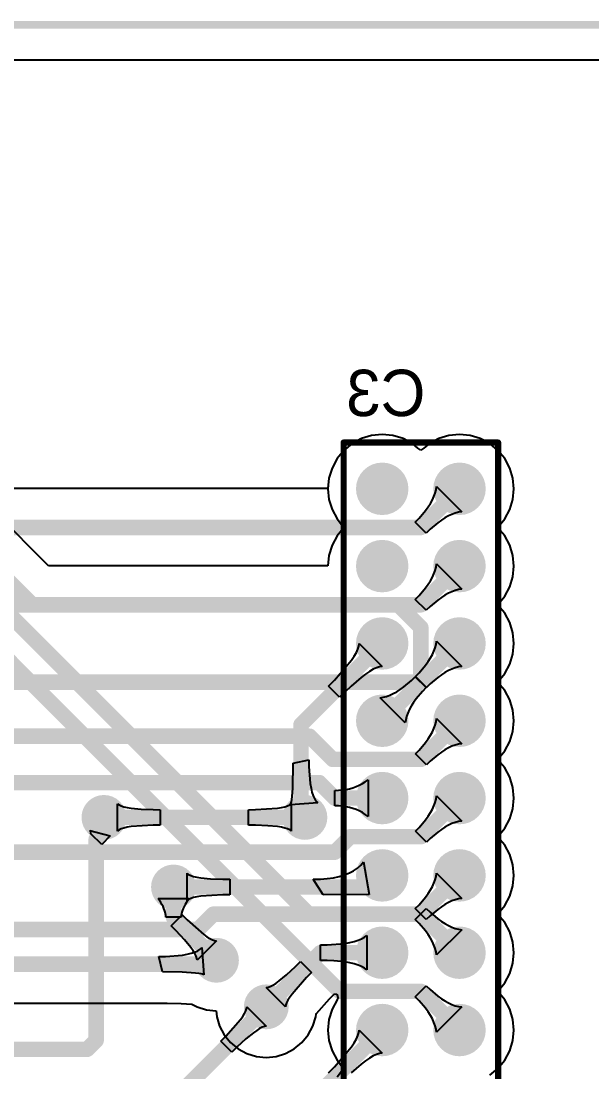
# Model space of a CAD drawing. Header units: millimetres. Extents: x 0 to 190, y 0 to 100.
# Drawn here: x 152.72 to 171.48, y 65.68 to 100.2 of the extents above; entities that cross this region are included whole.
import ezdxf

# ---------------------------------------------------------------- set-up
doc = ezdxf.new("R2010")
doc.units = ezdxf.units.MM
for name, color, linetype in [('BottomLayer', 5, 'Continuous'), ('BottomOverlay', 54, 'Continuous'), ('BottomSolder', 6, 'Continuous'), ('KeepOutLayer', 6, 'Continuous'), ('MultiLayer', 9, 'Continuous'), ('PadHoleLayer', 156, 'Continuous'), ('TopLayer', 1, 'Continuous'), ('TopSolder', 216, 'Continuous'), ('ViaHoleLayer', 16, 'Continuous')]:
    doc.layers.add(name, color=color, linetype=linetype)

msp = doc.modelspace()

# ---------------------------------------------------------------- hatches: boundary and pattern name
at = {"layer": 'BottomLayer'}
h = msp.add_hatch(color=5, dxfattribs=at)
edge = h.paths.add_edge_path()
edge.add_arc((164.592, 84.836), 0.76, 0, 360)
h = msp.add_hatch(color=5, dxfattribs=at)
edge = h.paths.add_edge_path()
edge.add_arc((167.132, 84.836), 0.76, 0, 360)
h = msp.add_hatch(color=5, dxfattribs=at)
edge = h.paths.add_edge_path()
edge.add_arc((164.592, 82.296), 0.76, 0, 360)
h = msp.add_hatch(color=5, dxfattribs=at)
edge = h.paths.add_edge_path()
edge.add_arc((167.132, 82.296), 0.76, 0, 360)
h = msp.add_hatch(color=5, dxfattribs=at)
edge = h.paths.add_edge_path()
edge.add_arc((164.592, 79.756), 0.76, 0, 360)
h = msp.add_hatch(color=5, dxfattribs=at)
edge = h.paths.add_edge_path()
edge.add_arc((167.132, 79.756), 0.76, 0, 360)
h = msp.add_hatch(color=5, dxfattribs=at)
edge = h.paths.add_edge_path()
edge.add_arc((164.592, 77.216), 0.76, 0, 360)
h = msp.add_hatch(color=5, dxfattribs=at)
edge = h.paths.add_edge_path()
edge.add_arc((167.132, 77.216), 0.76, 0, 360)
h = msp.add_hatch(color=5, dxfattribs=at)
edge = h.paths.add_edge_path()
edge.add_arc((164.592, 74.676), 0.76, 0, 360)
h = msp.add_hatch(color=5, dxfattribs=at)
edge = h.paths.add_edge_path()
edge.add_arc((167.132, 74.676), 0.76, 0, 360)
h = msp.add_hatch(color=5, dxfattribs=at)
edge = h.paths.add_edge_path()
edge.add_arc((155.448, 74.041), 0.635, 0, 360)
h = msp.add_hatch(color=5, dxfattribs=at)
edge = h.paths.add_edge_path()
edge.add_arc((162.052, 74.041), 0.635, 0, 360)
h = msp.add_hatch(color=5, dxfattribs=at)
edge = h.paths.add_edge_path()
edge.add_arc((164.592, 72.136), 0.76, 0, 360)
h = msp.add_hatch(color=5, dxfattribs=at)
edge = h.paths.add_edge_path()
edge.add_arc((167.132, 72.136), 0.76, 0, 360)
h = msp.add_hatch(color=5, dxfattribs=at)
edge = h.paths.add_edge_path()
edge.add_arc((157.734, 71.755), 0.635, 0, 360)
h = msp.add_hatch(color=5, dxfattribs=at)
edge = h.paths.add_edge_path()
edge.add_arc((164.592, 69.596), 0.76, 0, 360)
h = msp.add_hatch(color=5, dxfattribs=at)
edge = h.paths.add_edge_path()
edge.add_arc((167.132, 69.596), 0.76, 0, 360)
h = msp.add_hatch(color=5, dxfattribs=at)
edge = h.paths.add_edge_path()
edge.add_arc((159.146, 69.348), 0.635, 0, 360)
h = msp.add_hatch(color=5, dxfattribs=at)
edge = h.paths.add_edge_path()
edge.add_arc((160.782, 67.818), 0.635, 0, 360)
h = msp.add_hatch(color=5, dxfattribs=at)
edge = h.paths.add_edge_path()
edge.add_arc((164.592, 67.056), 0.76, 0, 360)
h = msp.add_hatch(color=5, dxfattribs=at)
edge = h.paths.add_edge_path()
edge.add_arc((167.132, 67.056), 0.76, 0, 360)
at = {"layer": 'BottomSolder'}
h = msp.add_hatch(color=6, dxfattribs=at)
edge = h.paths.add_edge_path()
edge.add_arc((164.592, 84.836), 0.862, 0, 360)
h = msp.add_hatch(color=6, dxfattribs=at)
edge = h.paths.add_edge_path()
edge.add_arc((167.132, 84.836), 0.862, 0, 360)
h = msp.add_hatch(color=6, dxfattribs=at)
edge = h.paths.add_edge_path()
edge.add_arc((164.592, 82.296), 0.862, 0, 360)
h = msp.add_hatch(color=6, dxfattribs=at)
edge = h.paths.add_edge_path()
edge.add_arc((167.132, 82.296), 0.862, 0, 360)
h = msp.add_hatch(color=6, dxfattribs=at)
edge = h.paths.add_edge_path()
edge.add_arc((164.592, 79.756), 0.862, 0, 360)
h = msp.add_hatch(color=6, dxfattribs=at)
edge = h.paths.add_edge_path()
edge.add_arc((167.132, 79.756), 0.862, 0, 360)
h = msp.add_hatch(color=6, dxfattribs=at)
edge = h.paths.add_edge_path()
edge.add_arc((164.592, 77.216), 0.862, 0, 360)
h = msp.add_hatch(color=6, dxfattribs=at)
edge = h.paths.add_edge_path()
edge.add_arc((167.132, 77.216), 0.862, 0, 360)
h = msp.add_hatch(color=6, dxfattribs=at)
edge = h.paths.add_edge_path()
edge.add_arc((164.592, 74.676), 0.862, 0, 360)
h = msp.add_hatch(color=6, dxfattribs=at)
edge = h.paths.add_edge_path()
edge.add_arc((167.132, 74.676), 0.862, 0, 360)
h = msp.add_hatch(color=6, dxfattribs=at)
edge = h.paths.add_edge_path()
edge.add_arc((155.448, 74.041), 0.737, 0, 360)
h = msp.add_hatch(color=6, dxfattribs=at)
edge = h.paths.add_edge_path()
edge.add_arc((162.052, 74.041), 0.737, 0, 360)
h = msp.add_hatch(color=6, dxfattribs=at)
edge = h.paths.add_edge_path()
edge.add_arc((164.592, 72.136), 0.862, 0, 360)
h = msp.add_hatch(color=6, dxfattribs=at)
edge = h.paths.add_edge_path()
edge.add_arc((167.132, 72.136), 0.862, 0, 360)
h = msp.add_hatch(color=6, dxfattribs=at)
edge = h.paths.add_edge_path()
edge.add_arc((157.734, 71.755), 0.737, 0, 360)
h = msp.add_hatch(color=6, dxfattribs=at)
edge = h.paths.add_edge_path()
edge.add_arc((164.592, 69.596), 0.862, 0, 360)
h = msp.add_hatch(color=6, dxfattribs=at)
edge = h.paths.add_edge_path()
edge.add_arc((167.132, 69.596), 0.862, 0, 360)
h = msp.add_hatch(color=6, dxfattribs=at)
edge = h.paths.add_edge_path()
edge.add_arc((159.146, 69.348), 0.737, 0, 360)
h = msp.add_hatch(color=6, dxfattribs=at)
edge = h.paths.add_edge_path()
edge.add_arc((160.782, 67.818), 0.737, 0, 360)
h = msp.add_hatch(color=6, dxfattribs=at)
edge = h.paths.add_edge_path()
edge.add_arc((164.592, 67.056), 0.862, 0, 360)
h = msp.add_hatch(color=6, dxfattribs=at)
edge = h.paths.add_edge_path()
edge.add_arc((167.132, 67.056), 0.862, 0, 360)
at = {"layer": 'MultiLayer'}
h = msp.add_hatch(color=9, dxfattribs=at)
edge = h.paths.add_edge_path()
edge.add_arc((164.592, 84.836), 0.76, 0, 360)
h = msp.add_hatch(color=9, dxfattribs=at)
edge = h.paths.add_edge_path()
edge.add_arc((167.132, 84.836), 0.76, 0, 360)
h = msp.add_hatch(color=9, dxfattribs=at)
edge = h.paths.add_edge_path()
edge.add_arc((164.592, 82.296), 0.76, 0, 360)
h = msp.add_hatch(color=9, dxfattribs=at)
edge = h.paths.add_edge_path()
edge.add_arc((167.132, 82.296), 0.76, 0, 360)
h = msp.add_hatch(color=9, dxfattribs=at)
edge = h.paths.add_edge_path()
edge.add_arc((164.592, 79.756), 0.76, 0, 360)
h = msp.add_hatch(color=9, dxfattribs=at)
edge = h.paths.add_edge_path()
edge.add_arc((167.132, 79.756), 0.76, 0, 360)
h = msp.add_hatch(color=9, dxfattribs=at)
edge = h.paths.add_edge_path()
edge.add_arc((164.592, 77.216), 0.76, 0, 360)
h = msp.add_hatch(color=9, dxfattribs=at)
edge = h.paths.add_edge_path()
edge.add_arc((167.132, 77.216), 0.76, 0, 360)
h = msp.add_hatch(color=9, dxfattribs=at)
edge = h.paths.add_edge_path()
edge.add_arc((164.592, 74.676), 0.76, 0, 360)
h = msp.add_hatch(color=9, dxfattribs=at)
edge = h.paths.add_edge_path()
edge.add_arc((167.132, 74.676), 0.76, 0, 360)
h = msp.add_hatch(color=9, dxfattribs=at)
edge = h.paths.add_edge_path()
edge.add_arc((164.592, 72.136), 0.76, 0, 360)
h = msp.add_hatch(color=9, dxfattribs=at)
edge = h.paths.add_edge_path()
edge.add_arc((167.132, 72.136), 0.76, 0, 360)
h = msp.add_hatch(color=9, dxfattribs=at)
edge = h.paths.add_edge_path()
edge.add_arc((164.592, 69.596), 0.76, 0, 360)
h = msp.add_hatch(color=9, dxfattribs=at)
edge = h.paths.add_edge_path()
edge.add_arc((167.132, 69.596), 0.76, 0, 360)
h = msp.add_hatch(color=9, dxfattribs=at)
edge = h.paths.add_edge_path()
edge.add_arc((164.592, 67.056), 0.76, 0, 360)
h = msp.add_hatch(color=9, dxfattribs=at)
edge = h.paths.add_edge_path()
edge.add_arc((167.132, 67.056), 0.76, 0, 360)
at = {"layer": 'PadHoleLayer'}
h = msp.add_hatch(color=156, dxfattribs=at)
edge = h.paths.add_edge_path()
edge.add_arc((164.592, 84.836), 0.51, 0, 360)
h = msp.add_hatch(color=156, dxfattribs=at)
edge = h.paths.add_edge_path()
edge.add_arc((167.132, 84.836), 0.51, 0, 360)
h = msp.add_hatch(color=156, dxfattribs=at)
edge = h.paths.add_edge_path()
edge.add_arc((164.592, 82.296), 0.51, 0, 360)
h = msp.add_hatch(color=156, dxfattribs=at)
edge = h.paths.add_edge_path()
edge.add_arc((167.132, 82.296), 0.51, 0, 360)
h = msp.add_hatch(color=156, dxfattribs=at)
edge = h.paths.add_edge_path()
edge.add_arc((164.592, 79.756), 0.51, 0, 360)
h = msp.add_hatch(color=156, dxfattribs=at)
edge = h.paths.add_edge_path()
edge.add_arc((167.132, 79.756), 0.51, 0, 360)
h = msp.add_hatch(color=156, dxfattribs=at)
edge = h.paths.add_edge_path()
edge.add_arc((164.592, 77.216), 0.51, 0, 360)
h = msp.add_hatch(color=156, dxfattribs=at)
edge = h.paths.add_edge_path()
edge.add_arc((167.132, 77.216), 0.51, 0, 360)
h = msp.add_hatch(color=156, dxfattribs=at)
edge = h.paths.add_edge_path()
edge.add_arc((164.592, 74.676), 0.51, 0, 360)
h = msp.add_hatch(color=156, dxfattribs=at)
edge = h.paths.add_edge_path()
edge.add_arc((167.132, 74.676), 0.51, 0, 360)
h = msp.add_hatch(color=156, dxfattribs=at)
edge = h.paths.add_edge_path()
edge.add_arc((164.592, 72.136), 0.51, 0, 360)
h = msp.add_hatch(color=156, dxfattribs=at)
edge = h.paths.add_edge_path()
edge.add_arc((167.132, 72.136), 0.51, 0, 360)
h = msp.add_hatch(color=156, dxfattribs=at)
edge = h.paths.add_edge_path()
edge.add_arc((164.592, 69.596), 0.51, 0, 360)
h = msp.add_hatch(color=156, dxfattribs=at)
edge = h.paths.add_edge_path()
edge.add_arc((167.132, 69.596), 0.51, 0, 360)
h = msp.add_hatch(color=156, dxfattribs=at)
edge = h.paths.add_edge_path()
edge.add_arc((164.592, 67.056), 0.51, 0, 360)
h = msp.add_hatch(color=156, dxfattribs=at)
edge = h.paths.add_edge_path()
edge.add_arc((167.132, 67.056), 0.51, 0, 360)
at = {"layer": 'TopLayer'}
h = msp.add_hatch(color=1, dxfattribs=at)
edge = h.paths.add_edge_path()
edge.add_arc((164.592, 84.836), 0.76, 0, 360)
h = msp.add_hatch(color=1, dxfattribs=at)
edge = h.paths.add_edge_path()
edge.add_arc((167.132, 84.836), 0.76, 0, 360)
h = msp.add_hatch(color=1, dxfattribs=at)
edge = h.paths.add_edge_path()
edge.add_arc((164.592, 82.296), 0.76, 0, 360)
h = msp.add_hatch(color=1, dxfattribs=at)
edge = h.paths.add_edge_path()
edge.add_arc((167.132, 82.296), 0.76, 0, 360)
h = msp.add_hatch(color=1, dxfattribs=at)
edge = h.paths.add_edge_path()
edge.add_arc((164.592, 79.756), 0.76, 0, 360)
h = msp.add_hatch(color=1, dxfattribs=at)
edge = h.paths.add_edge_path()
edge.add_arc((167.132, 79.756), 0.76, 0, 360)
h = msp.add_hatch(color=1, dxfattribs=at)
edge = h.paths.add_edge_path()
edge.add_arc((164.592, 77.216), 0.76, 0, 360)
h = msp.add_hatch(color=1, dxfattribs=at)
edge = h.paths.add_edge_path()
edge.add_arc((167.132, 77.216), 0.76, 0, 360)
h = msp.add_hatch(color=1, dxfattribs=at)
edge = h.paths.add_edge_path()
edge.add_arc((164.592, 74.676), 0.76, 0, 360)
h = msp.add_hatch(color=1, dxfattribs=at)
edge = h.paths.add_edge_path()
edge.add_arc((167.132, 74.676), 0.76, 0, 360)
h = msp.add_hatch(color=1, dxfattribs=at)
edge = h.paths.add_edge_path()
edge.add_arc((155.448, 74.041), 0.635, 0, 360)
h = msp.add_hatch(color=1, dxfattribs=at)
edge = h.paths.add_edge_path()
edge.add_arc((162.052, 74.041), 0.635, 0, 360)
h = msp.add_hatch(color=1, dxfattribs=at)
edge = h.paths.add_edge_path()
edge.add_arc((164.592, 72.136), 0.76, 0, 360)
h = msp.add_hatch(color=1, dxfattribs=at)
edge = h.paths.add_edge_path()
edge.add_arc((167.132, 72.136), 0.76, 0, 360)
h = msp.add_hatch(color=1, dxfattribs=at)
edge = h.paths.add_edge_path()
edge.add_arc((157.734, 71.755), 0.635, 0, 360)
h = msp.add_hatch(color=1, dxfattribs=at)
edge = h.paths.add_edge_path()
edge.add_arc((164.592, 69.596), 0.76, 0, 360)
h = msp.add_hatch(color=1, dxfattribs=at)
edge = h.paths.add_edge_path()
edge.add_arc((167.132, 69.596), 0.76, 0, 360)
h = msp.add_hatch(color=1, dxfattribs=at)
edge = h.paths.add_edge_path()
edge.add_arc((159.146, 69.348), 0.635, 0, 360)
h = msp.add_hatch(color=1, dxfattribs=at)
edge = h.paths.add_edge_path()
edge.add_arc((160.782, 67.818), 0.635, 0, 360)
h = msp.add_hatch(color=1, dxfattribs=at)
edge = h.paths.add_edge_path()
edge.add_arc((164.592, 67.056), 0.76, 0, 360)
h = msp.add_hatch(color=1, dxfattribs=at)
edge = h.paths.add_edge_path()
edge.add_arc((167.132, 67.056), 0.76, 0, 360)
at = {"layer": 'TopSolder'}
h = msp.add_hatch(color=216, dxfattribs=at)
edge = h.paths.add_edge_path()
edge.add_arc((164.592, 84.836), 0.862, 0, 360)
h = msp.add_hatch(color=216, dxfattribs=at)
edge = h.paths.add_edge_path()
edge.add_arc((167.132, 84.836), 0.862, 0, 360)
h = msp.add_hatch(color=216, dxfattribs=at)
edge = h.paths.add_edge_path()
edge.add_arc((164.592, 82.296), 0.862, 0, 360)
h = msp.add_hatch(color=216, dxfattribs=at)
edge = h.paths.add_edge_path()
edge.add_arc((167.132, 82.296), 0.862, 0, 360)
h = msp.add_hatch(color=216, dxfattribs=at)
edge = h.paths.add_edge_path()
edge.add_arc((164.592, 79.756), 0.862, 0, 360)
h = msp.add_hatch(color=216, dxfattribs=at)
edge = h.paths.add_edge_path()
edge.add_arc((167.132, 79.756), 0.862, 0, 360)
h = msp.add_hatch(color=216, dxfattribs=at)
edge = h.paths.add_edge_path()
edge.add_arc((164.592, 77.216), 0.862, 0, 360)
h = msp.add_hatch(color=216, dxfattribs=at)
edge = h.paths.add_edge_path()
edge.add_arc((167.132, 77.216), 0.862, 0, 360)
h = msp.add_hatch(color=216, dxfattribs=at)
edge = h.paths.add_edge_path()
edge.add_arc((164.592, 74.676), 0.862, 0, 360)
h = msp.add_hatch(color=216, dxfattribs=at)
edge = h.paths.add_edge_path()
edge.add_arc((167.132, 74.676), 0.862, 0, 360)
h = msp.add_hatch(color=216, dxfattribs=at)
edge = h.paths.add_edge_path()
edge.add_arc((155.448, 74.041), 0.737, 0, 360)
h = msp.add_hatch(color=216, dxfattribs=at)
edge = h.paths.add_edge_path()
edge.add_arc((162.052, 74.041), 0.737, 0, 360)
h = msp.add_hatch(color=216, dxfattribs=at)
edge = h.paths.add_edge_path()
edge.add_arc((164.592, 72.136), 0.862, 0, 360)
h = msp.add_hatch(color=216, dxfattribs=at)
edge = h.paths.add_edge_path()
edge.add_arc((167.132, 72.136), 0.862, 0, 360)
h = msp.add_hatch(color=216, dxfattribs=at)
edge = h.paths.add_edge_path()
edge.add_arc((157.734, 71.755), 0.737, 0, 360)
h = msp.add_hatch(color=216, dxfattribs=at)
edge = h.paths.add_edge_path()
edge.add_arc((164.592, 69.596), 0.862, 0, 360)
h = msp.add_hatch(color=216, dxfattribs=at)
edge = h.paths.add_edge_path()
edge.add_arc((167.132, 69.596), 0.862, 0, 360)
h = msp.add_hatch(color=216, dxfattribs=at)
edge = h.paths.add_edge_path()
edge.add_arc((159.146, 69.348), 0.737, 0, 360)
h = msp.add_hatch(color=216, dxfattribs=at)
edge = h.paths.add_edge_path()
edge.add_arc((160.782, 67.818), 0.737, 0, 360)
h = msp.add_hatch(color=216, dxfattribs=at)
edge = h.paths.add_edge_path()
edge.add_arc((164.592, 67.056), 0.862, 0, 360)
h = msp.add_hatch(color=216, dxfattribs=at)
edge = h.paths.add_edge_path()
edge.add_arc((167.132, 67.056), 0.862, 0, 360)
at = {"layer": 'ViaHoleLayer'}
h = msp.add_hatch(color=16, dxfattribs=at)
edge = h.paths.add_edge_path()
edge.add_arc((155.448, 74.041), 0.356, 0, 360)
h = msp.add_hatch(color=16, dxfattribs=at)
edge = h.paths.add_edge_path()
edge.add_arc((162.052, 74.041), 0.356, 0, 360)
h = msp.add_hatch(color=16, dxfattribs=at)
edge = h.paths.add_edge_path()
edge.add_arc((157.734, 71.755), 0.356, 0, 360)
h = msp.add_hatch(color=16, dxfattribs=at)
edge = h.paths.add_edge_path()
edge.add_arc((159.146, 69.348), 0.356, 0, 360)
h = msp.add_hatch(color=16, dxfattribs=at)
edge = h.paths.add_edge_path()
edge.add_arc((160.782, 67.818), 0.356, 0, 360)

# ---------------------------------------------------------------- linework, layer by layer
at = {"layer": 'BottomLayer'}
for p, q in [((1.153, 98.923), (188.966, 98.923)), ((153.625, 82.309), (146.128, 89.806)), ((163.601, 86.32), (163.33, 86.098)), ((163.909, 86.485), (163.601, 86.32)), ((164.244, 86.586), (163.909, 86.485)), ((164.592, 86.621), (164.244, 86.586)), ((164.94, 86.586), (164.592, 86.621)), ((165.275, 86.485), (164.94, 86.586)), ((165.583, 86.32), (165.275, 86.485)), ((165.765, 86.171), (165.583, 86.32)), ((166.141, 86.32), (165.959, 86.171)), ((166.449, 86.485), (166.141, 86.32)), ((166.784, 86.586), (166.449, 86.485)), ((167.132, 86.621), (166.784, 86.586)), ((167.48, 86.586), (167.132, 86.621)), ((167.815, 86.485), (167.48, 86.586)), ((168.123, 86.32), (167.815, 86.485)), ((168.394, 86.098), (168.123, 86.32)), ((163.33, 86.098), (163.108, 85.827)), ((165.862, 86.104), (165.765, 86.171)), ((165.959, 86.171), (165.862, 86.104)), ((168.616, 85.827), (168.394, 86.098)), ((163.108, 85.827), (162.943, 85.519)), ((168.781, 85.519), (168.616, 85.827)), ((162.943, 85.519), (162.842, 85.184)), ((168.882, 85.184), (168.781, 85.519)), ((162.842, 85.184), (162.807, 84.836)), ((168.917, 84.836), (168.882, 85.184)), ((162.807, 84.836), (162.842, 84.488)), ((168.882, 84.488), (168.917, 84.836)), ((162.842, 84.488), (162.943, 84.153)), ((168.781, 84.153), (168.882, 84.488)), ((162.943, 84.153), (163.108, 83.845)), ((168.616, 83.845), (168.781, 84.153)), ((163.108, 83.845), (163.257, 83.663)), ((163.257, 83.663), (163.324, 83.566)), ((163.324, 83.566), (163.257, 83.469)), ((168.4, 83.566), (168.467, 83.663)), ((168.467, 83.469), (168.4, 83.566)), ((168.467, 83.663), (168.616, 83.845)), ((163.108, 83.287), (162.943, 82.979)), ((163.257, 83.469), (163.108, 83.287)), ((168.616, 83.287), (168.467, 83.469)), ((168.781, 82.979), (168.616, 83.287)), ((162.943, 82.979), (162.842, 82.644)), ((168.882, 82.644), (168.781, 82.979)), ((162.842, 82.644), (162.809, 82.309)), ((168.917, 82.296), (168.882, 82.644)), ((162.809, 82.309), (153.625, 82.309)), ((168.882, 81.948), (168.917, 82.296)), ((168.781, 81.613), (168.882, 81.948)), ((168.616, 81.305), (168.781, 81.613)), ((168.467, 81.123), (168.616, 81.305)), ((168.4, 81.026), (168.467, 81.123)), ((168.467, 80.929), (168.4, 81.026)), ((168.616, 80.747), (168.467, 80.929)), ((168.781, 80.439), (168.616, 80.747)), ((168.882, 80.104), (168.781, 80.439)), ((168.917, 79.756), (168.882, 80.104)), ((163.822, 79.67), (163.832, 79.756)), ((163.832, 79.756), (164.592, 78.996)), ((168.882, 79.408), (168.917, 79.756)), ((163.672, 79.339), (163.742, 79.462)), ((163.742, 79.462), (163.792, 79.572)), ((163.792, 79.572), (163.822, 79.67)), ((168.781, 79.073), (168.882, 79.408)), ((163.021, 78.548), (163.582, 79.205)), ((163.582, 79.205), (163.672, 79.339)), ((168.616, 78.765), (168.781, 79.073)), ((164.041, 78.746), (163.895, 78.636)), ((164.175, 78.836), (164.041, 78.746)), ((164.298, 78.906), (164.175, 78.836)), ((164.408, 78.956), (164.298, 78.906)), ((164.506, 78.986), (164.408, 78.956)), ((164.592, 78.996), (164.506, 78.986)), ((168.467, 78.583), (168.616, 78.765)), ((162.831, 78.354), (163.021, 78.548)), ((163.895, 78.636), (163.567, 78.355)), ((165.307, 78.332), (165.553, 78.541)), ((165.553, 78.541), (165.68, 78.664)), ((165.68, 78.664), (166.04, 78.304)), ((168.4, 78.486), (168.467, 78.583)), ((168.467, 78.389), (168.4, 78.486)), ((168.616, 78.207), (168.467, 78.389)), ((163.19, 77.995), (162.831, 78.354)), ((163.567, 78.355), (163.19, 77.995)), ((164.732, 78.016), (164.842, 78.056)), ((164.842, 78.056), (164.955, 78.107)), ((164.955, 78.107), (165.07, 78.17)), ((165.07, 78.17), (165.187, 78.245)), ((165.187, 78.245), (165.307, 78.332)), ((165.917, 78.177), (165.708, 77.931)), ((166.04, 78.304), (165.917, 78.177)), ((168.781, 77.899), (168.616, 78.207)), ((164.52, 77.973), (164.625, 77.988)), ((165.349, 77.144), (164.52, 77.973)), ((164.625, 77.988), (164.732, 78.016)), ((165.546, 77.694), (165.483, 77.579)), ((165.621, 77.811), (165.546, 77.694)), ((165.708, 77.931), (165.621, 77.811)), ((168.882, 77.564), (168.781, 77.899)), ((165.392, 77.356), (165.364, 77.249)), ((165.432, 77.466), (165.392, 77.356)), ((165.483, 77.579), (165.432, 77.466)), ((168.917, 77.216), (168.882, 77.564)), ((165.364, 77.249), (165.349, 77.144)), ((168.882, 76.868), (168.917, 77.216)), ((168.781, 76.533), (168.882, 76.868)), ((168.616, 76.225), (168.781, 76.533)), ((168.4, 75.946), (168.467, 76.043)), ((168.467, 76.043), (168.616, 76.225)), ((161.655, 75.002), (161.671, 75.819)), ((161.671, 75.819), (162.179, 75.933)), ((162.179, 75.933), (162.182, 75.711)), ((162.182, 75.711), (162.226, 75.151)), ((168.467, 75.849), (168.4, 75.946)), ((168.616, 75.667), (168.467, 75.849)), ((168.781, 75.359), (168.616, 75.667)), ((168.882, 75.024), (168.781, 75.359)), ((161.636, 74.73), (161.655, 75.002)), ((162.226, 75.151), (162.252, 75)), ((162.252, 75), (162.284, 74.868)), ((168.917, 74.676), (168.882, 75.024)), ((161.608, 74.548), (161.623, 74.628)), ((161.623, 74.628), (161.636, 74.73)), ((162.284, 74.868), (162.322, 74.753)), ((162.322, 74.753), (162.366, 74.657)), ((162.366, 74.657), (162.416, 74.578)), ((162.416, 74.578), (162.471, 74.518)), ((168.882, 74.328), (168.917, 74.676)), ((162.471, 74.518), (161.573, 74.458)), ((161.573, 74.458), (161.591, 74.491)), ((161.591, 74.491), (161.608, 74.548)), ((168.781, 73.993), (168.882, 74.328)), ((168.616, 73.685), (168.781, 73.993)), ((154.993, 73.597), (154.98, 73.612)), ((154.98, 73.612), (155.656, 73.441)), ((155.003, 73.584), (154.993, 73.597)), ((155.011, 73.572), (155.003, 73.584)), ((155.018, 73.56), (155.011, 73.572)), ((155.022, 73.549), (155.018, 73.56)), ((155.025, 73.539), (155.022, 73.549)), ((155.025, 73.53), (155.025, 73.539)), ((168.467, 73.503), (168.616, 73.685)), ((155.014, 73.506), (155.02, 73.513)), ((155.374, 73.147), (155.014, 73.506)), ((155.02, 73.513), (155.023, 73.521)), ((155.023, 73.521), (155.025, 73.53)), ((155.656, 73.441), (155.374, 73.147)), ((168.4, 73.406), (168.467, 73.503)), ((168.467, 73.309), (168.4, 73.406)), ((168.616, 73.127), (168.467, 73.309)), ((168.781, 72.819), (168.616, 73.127)), ((168.882, 72.484), (168.781, 72.819)), ((168.917, 72.136), (168.882, 72.484)), ((168.882, 71.788), (168.917, 72.136)), ((168.781, 71.453), (168.882, 71.788)), ((157.318, 71.241), (157.227, 71.373)), ((157.227, 71.373), (158.241, 71.373)), ((157.356, 71.177), (157.318, 71.241)), ((157.389, 71.113), (157.356, 71.177)), ((158.112, 71.177), (158.079, 71.113)), ((158.193, 71.306), (158.112, 71.177)), ((158.241, 71.373), (158.193, 71.306)), ((168.467, 70.963), (168.616, 71.145)), ((168.616, 71.145), (168.781, 71.453)), ((157.417, 71.052), (157.389, 71.113)), ((157.439, 70.991), (157.417, 71.052)), ((157.457, 70.931), (157.439, 70.991)), ((157.47, 70.873), (157.457, 70.931)), ((157.477, 70.816), (157.47, 70.873)), ((157.48, 70.76), (157.477, 70.816)), ((157.657, 70.478), (158.016, 70.837)), ((157.991, 70.816), (157.988, 70.76)), ((157.998, 70.873), (157.991, 70.816)), ((158.011, 70.931), (157.998, 70.873)), ((158.029, 70.991), (158.011, 70.931)), ((158.016, 70.837), (158.181, 70.675)), ((158.051, 71.052), (158.029, 70.991)), ((158.079, 71.113), (158.051, 71.052)), ((165.68, 70.688), (166.04, 71.048)), ((166.04, 71.048), (166.168, 70.924)), ((166.168, 70.924), (166.416, 70.714)), ((168.4, 70.866), (168.467, 70.963)), ((168.467, 70.769), (168.4, 70.866)), ((157.988, 70.76), (157.48, 70.76)), ((157.819, 70.313), (157.657, 70.478)), ((158.181, 70.675), (158.726, 70.197)), ((165.804, 70.56), (165.68, 70.688)), ((166.014, 70.312), (165.804, 70.56)), ((166.416, 70.714), (166.536, 70.626)), ((166.536, 70.626), (166.654, 70.551)), ((166.654, 70.551), (166.769, 70.487)), ((166.769, 70.487), (166.881, 70.436)), ((166.881, 70.436), (166.991, 70.396)), ((168.616, 70.587), (168.467, 70.769)), ((168.781, 70.279), (168.616, 70.587)), ((158.093, 70.018), (157.819, 70.313)), ((158.726, 70.197), (158.833, 70.12)), ((158.833, 70.12), (158.929, 70.06)), ((166.102, 70.192), (166.014, 70.312)), ((166.177, 70.074), (166.102, 70.192)), ((167.204, 70.353), (166.375, 69.524)), ((166.991, 70.396), (167.099, 70.368)), ((167.099, 70.368), (167.204, 70.353)), ((168.882, 69.944), (168.781, 70.279)), ((158.298, 69.768), (158.093, 70.018)), ((158.375, 69.661), (158.298, 69.768)), ((159.147, 69.983), (158.511, 69.348)), ((158.929, 70.06), (159.013, 70.017)), ((159.013, 70.017), (159.086, 69.992)), ((159.086, 69.992), (159.147, 69.983)), ((166.241, 69.959), (166.177, 70.074)), ((166.292, 69.847), (166.241, 69.959)), ((166.332, 69.737), (166.292, 69.847)), ((168.917, 69.596), (168.882, 69.944)), ((158.434, 69.565), (158.375, 69.661)), ((158.477, 69.481), (158.434, 69.565)), ((158.503, 69.409), (158.477, 69.481)), ((158.511, 69.348), (158.503, 69.409)), ((166.36, 69.629), (166.332, 69.737)), ((166.375, 69.524), (166.36, 69.629)), ((168.882, 69.248), (168.917, 69.596)), ((168.781, 68.913), (168.882, 69.248)), ((168.616, 68.605), (168.781, 68.913)), ((165.68, 68.148), (166.04, 68.508)), ((166.04, 68.508), (166.168, 68.384)), ((166.168, 68.384), (166.416, 68.174)), ((168.4, 68.326), (168.467, 68.423)), ((168.467, 68.423), (168.616, 68.605)), ((165.804, 68.02), (165.68, 68.148)), ((166.014, 67.772), (165.804, 68.02)), ((166.416, 68.174), (166.536, 68.086)), ((166.536, 68.086), (166.654, 68.011)), ((168.467, 68.229), (168.4, 68.326)), ((168.616, 68.047), (168.467, 68.229)), ((168.781, 67.739), (168.616, 68.047)), ((160.07, 67.601), (160.113, 67.685)), ((160.113, 67.685), (160.138, 67.757)), ((160.138, 67.757), (160.147, 67.818)), ((160.147, 67.818), (160.782, 67.183)), ((166.102, 67.652), (166.014, 67.772)), ((167.204, 67.813), (166.375, 66.984)), ((166.654, 68.011), (166.769, 67.947)), ((166.769, 67.947), (166.881, 67.896)), ((166.881, 67.896), (166.991, 67.856)), ((166.991, 67.856), (167.099, 67.828)), ((167.099, 67.828), (167.204, 67.813)), ((168.882, 67.404), (168.781, 67.739)), ((159.455, 66.853), (159.933, 67.398)), ((159.933, 67.398), (160.01, 67.505)), ((160.01, 67.505), (160.07, 67.601)), ((166.177, 67.534), (166.102, 67.652)), ((166.241, 67.419), (166.177, 67.534)), ((166.292, 67.307), (166.241, 67.419)), ((168.917, 67.056), (168.882, 67.404)), ((160.469, 67.046), (160.362, 66.969)), ((160.565, 67.106), (160.469, 67.046)), ((160.649, 67.149), (160.565, 67.106)), ((160.721, 67.174), (160.649, 67.149)), ((160.782, 67.183), (160.721, 67.174)), ((163.822, 66.97), (163.832, 67.056)), ((163.832, 67.056), (164.592, 66.296)), ((166.332, 67.197), (166.292, 67.307)), ((166.36, 67.089), (166.332, 67.197)), ((166.375, 66.984), (166.36, 67.089)), ((168.882, 66.708), (168.917, 67.056)), ((159.293, 66.688), (159.455, 66.853)), ((159.652, 66.329), (159.293, 66.688)), ((160.112, 66.764), (159.817, 66.491)), ((160.362, 66.969), (160.112, 66.764)), ((163.582, 66.505), (163.672, 66.639)), ((163.672, 66.639), (163.742, 66.762)), ((163.742, 66.762), (163.792, 66.872)), ((163.792, 66.872), (163.822, 66.97)), ((168.781, 66.373), (168.882, 66.708)), ((159.817, 66.491), (159.652, 66.329)), ((163.021, 65.848), (163.582, 66.505)), ((164.592, 66.296), (164.506, 66.286)), ((168.616, 66.065), (168.781, 66.373)), ((164.041, 66.046), (163.895, 65.936)), ((164.175, 66.136), (164.041, 66.046)), ((164.298, 66.206), (164.175, 66.136)), ((164.408, 66.256), (164.298, 66.206)), ((164.506, 66.286), (164.408, 66.256)), ((168.394, 65.794), (168.616, 66.065)), ((162.831, 65.654), (163.021, 65.848)), ((163.895, 65.936), (163.567, 65.655)), ((168.123, 65.572), (168.394, 65.794))]:
    msp.add_line(p, q, dxfattribs=at)
at = {"layer": 'BottomLayer', "const_width": 0.508}
for points in [[(145.223, 88.9), (153.095, 81.028)], [(148.971, 84.074), (162.177, 70.868)], [(148.729, 82.792), (163.193, 68.328)], [(153.095, 81.028), (165.113, 81.028)], [(165.113, 81.028), (165.86, 80.281)], [(165.86, 78.484), (165.86, 80.281)], [(161.925, 77.089), (164.592, 79.756)], [(164.592, 77.216), (165.86, 78.484)], [(161.925, 74.168), (161.925, 77.089)], [(155.448, 73.581), (155.448, 74.041)], [(161.925, 74.168), (162.052, 74.041)], [(155.194, 73.327), (155.448, 73.581)], [(155.194, 66.719), (155.194, 73.327)], [(157.734, 70.76), (157.734, 71.755)], [(162.177, 70.868), (165.86, 70.868)], [(165.86, 70.868), (167.132, 69.596)], [(157.734, 70.76), (159.146, 69.348)], [(163.193, 68.328), (165.86, 68.328)], [(165.86, 68.328), (167.132, 67.056)], [(158.115, 65.151), (160.782, 67.818)], [(161.29, 63.754), (164.592, 67.056)], [(127.681, 66.421), (154.896, 66.421)], [(154.896, 66.421), (155.194, 66.719)]]:
    msp.add_lwpolyline(points, dxfattribs=at)
at = {"layer": 'BottomLayer', "const_width": 0.254}
for points in [[(152.968, 81.028, 1), (153.222, 81.028, 1)], [(152.968, 81.028, 1), (153.222, 81.028, 1)], [(164.986, 81.028, 1), (165.24, 81.028, 1)], [(164.986, 81.028, 1), (165.24, 81.028, 1)], [(165.733, 80.281, 1), (165.987, 80.281, 1)], [(165.733, 80.281, 1), (165.987, 80.281, 1)], [(164.465, 79.756, 1), (164.719, 79.756, 1)], [(165.733, 78.484, 1), (165.987, 78.484, 1)], [(165.733, 78.484, 1), (165.987, 78.484, 1)], [(161.798, 77.089, 1), (162.052, 77.089, 1)], [(161.798, 77.089, 1), (162.052, 77.089, 1)], [(164.465, 77.216, 1), (164.719, 77.216, 1)], [(155.321, 74.041, 1), (155.575, 74.041, 1)], [(161.798, 74.168, 1), (162.052, 74.168, 1)], [(161.798, 74.168, 1), (162.052, 74.168, 1)], [(161.925, 74.041, 1), (162.179, 74.041, 1)], [(155.067, 73.327, 1), (155.321, 73.327, 1)], [(155.067, 73.327, 1), (155.321, 73.327, 1)], [(155.321, 73.581, 1), (155.575, 73.581, 1)], [(155.321, 73.581, 1), (155.575, 73.581, 1)], [(157.607, 71.755, 1), (157.861, 71.755, 1)], [(162.05, 70.868, 1), (162.304, 70.868, 1)], [(162.05, 70.868, 1), (162.304, 70.868, 1)], [(165.733, 70.868, 1), (165.987, 70.868, 1)], [(165.733, 70.868, 1), (165.987, 70.868, 1)], [(157.607, 70.76, 1), (157.861, 70.76, 1)], [(157.607, 70.76, 1), (157.861, 70.76, 1)], [(167.005, 69.596, 1), (167.259, 69.596, 1)], [(159.019, 69.348, 1), (159.273, 69.348, 1)], [(163.066, 68.328, 1), (163.32, 68.328, 1)], [(163.066, 68.328, 1), (163.32, 68.328, 1)], [(165.733, 68.328, 1), (165.987, 68.328, 1)], [(165.733, 68.328, 1), (165.987, 68.328, 1)], [(160.655, 67.818, 1), (160.909, 67.818, 1)], [(164.465, 67.056, 1), (164.719, 67.056, 1)], [(167.005, 67.056, 1), (167.259, 67.056, 1)], [(154.769, 66.421, 1), (155.023, 66.421, 1)], [(154.769, 66.421, 1), (155.023, 66.421, 1)], [(155.067, 66.719, 1), (155.321, 66.719, 1)], [(155.067, 66.719, 1), (155.321, 66.719, 1)]]:
    msp.add_lwpolyline(points, format="xyb", close=True, dxfattribs=at)
at = {"layer": 'BottomOverlay', "const_width": 0.2}
for points in [[(163.322, 60.456), (163.322, 86.356)], [(163.322, 86.356), (168.402, 86.356)], [(168.402, 60.456), (168.402, 86.356)]]:
    msp.add_lwpolyline(points, dxfattribs=at)
at = {"layer": 'BottomOverlay', "const_width": 0.1}
for points in [[(163.272, 86.356, 1), (163.372, 86.356, 1)], [(163.272, 86.356, 1), (163.372, 86.356, 1)], [(168.352, 86.356, 1), (168.452, 86.356, 1)], [(168.352, 86.356, 1), (168.452, 86.356, 1)]]:
    msp.add_lwpolyline(points, format="xyb", close=True, dxfattribs=at)
at = {"layer": 'KeepOutLayer', "const_width": 0.254}
msp.add_lwpolyline([(0, 100.076), (190.119, 100.076)], dxfattribs=at)
at = {"layer": 'TopLayer'}
for p, q in [((1.153, 98.923), (188.966, 98.923)), ((163.601, 86.32), (163.33, 86.098)), ((163.909, 86.485), (163.601, 86.32)), ((164.244, 86.586), (163.909, 86.485)), ((164.592, 86.621), (164.244, 86.586)), ((164.94, 86.586), (164.592, 86.621)), ((165.275, 86.485), (164.94, 86.586)), ((165.583, 86.32), (165.275, 86.485)), ((165.765, 86.171), (165.583, 86.32)), ((166.141, 86.32), (165.959, 86.171)), ((166.449, 86.485), (166.141, 86.32)), ((166.784, 86.586), (166.449, 86.485)), ((167.132, 86.621), (166.784, 86.586)), ((167.48, 86.586), (167.132, 86.621)), ((167.815, 86.485), (167.48, 86.586)), ((168.123, 86.32), (167.815, 86.485)), ((168.394, 86.098), (168.123, 86.32)), ((163.33, 86.098), (163.108, 85.827)), ((165.862, 86.104), (165.765, 86.171)), ((165.959, 86.171), (165.862, 86.104)), ((168.616, 85.827), (168.394, 86.098)), ((163.108, 85.827), (162.943, 85.519)), ((168.781, 85.519), (168.616, 85.827)), ((162.943, 85.519), (162.842, 85.184)), ((168.882, 85.184), (168.781, 85.519)), ((162.842, 85.184), (162.808, 84.845)), ((168.917, 84.836), (168.882, 85.184)), ((162.808, 84.845), (143.508, 84.845)), ((166.292, 84.585), (166.332, 84.695)), ((166.332, 84.695), (166.36, 84.803)), ((166.36, 84.803), (166.375, 84.908)), ((166.375, 84.908), (167.204, 84.079)), ((168.882, 84.488), (168.917, 84.836)), ((166.102, 84.24), (166.177, 84.358)), ((166.177, 84.358), (166.241, 84.473)), ((166.241, 84.473), (166.292, 84.585)), ((168.781, 84.153), (168.882, 84.488)), ((165.804, 83.872), (166.014, 84.12)), ((166.014, 84.12), (166.102, 84.24)), ((166.769, 83.945), (166.654, 83.881)), ((166.881, 83.996), (166.769, 83.945)), ((166.991, 84.036), (166.881, 83.996)), ((167.099, 84.064), (166.991, 84.036)), ((167.204, 84.079), (167.099, 84.064)), ((168.616, 83.845), (168.781, 84.153)), ((165.68, 83.744), (165.804, 83.872)), ((166.04, 83.384), (165.68, 83.744)), ((166.416, 83.718), (166.168, 83.508)), ((166.536, 83.806), (166.416, 83.718)), ((166.654, 83.881), (166.536, 83.806)), ((168.4, 83.566), (168.467, 83.663)), ((168.467, 83.469), (168.4, 83.566)), ((168.467, 83.663), (168.616, 83.845)), ((166.168, 83.508), (166.04, 83.384)), ((168.616, 83.287), (168.467, 83.469)), ((168.781, 82.979), (168.616, 83.287)), ((168.882, 82.644), (168.781, 82.979)), ((168.917, 82.296), (168.882, 82.644)), ((166.332, 82.155), (166.36, 82.263)), ((166.36, 82.263), (166.375, 82.368)), ((166.375, 82.368), (167.204, 81.539)), ((168.882, 81.948), (168.917, 82.296)), ((166.177, 81.818), (166.241, 81.933)), ((166.241, 81.933), (166.292, 82.045)), ((166.292, 82.045), (166.332, 82.155)), ((168.781, 81.613), (168.882, 81.948)), ((165.804, 81.332), (166.014, 81.58)), ((166.014, 81.58), (166.102, 81.7)), ((166.102, 81.7), (166.177, 81.818)), ((166.991, 81.496), (166.881, 81.456)), ((167.099, 81.524), (166.991, 81.496)), ((167.204, 81.539), (167.099, 81.524)), ((168.616, 81.305), (168.781, 81.613)), ((165.68, 81.204), (165.804, 81.332)), ((166.04, 80.844), (165.68, 81.204)), ((166.416, 81.178), (166.168, 80.968)), ((166.536, 81.266), (166.416, 81.178)), ((166.654, 81.341), (166.536, 81.266)), ((166.769, 81.405), (166.654, 81.341)), ((166.881, 81.456), (166.769, 81.405)), ((168.467, 81.123), (168.616, 81.305)), ((166.168, 80.968), (166.04, 80.844)), ((168.4, 81.026), (168.467, 81.123)), ((168.467, 80.929), (168.4, 81.026)), ((168.616, 80.747), (168.467, 80.929)), ((168.781, 80.439), (168.616, 80.747)), ((168.882, 80.104), (168.781, 80.439)), ((168.917, 79.756), (168.882, 80.104)), ((166.36, 79.723), (166.375, 79.828)), ((166.375, 79.828), (167.204, 78.999)), ((168.882, 79.408), (168.917, 79.756)), ((166.241, 79.393), (166.292, 79.506)), ((166.292, 79.506), (166.332, 79.616)), ((166.332, 79.616), (166.36, 79.723)), ((168.781, 79.073), (168.882, 79.408)), ((166.015, 79.041), (166.102, 79.161)), ((166.102, 79.161), (166.177, 79.278)), ((166.177, 79.278), (166.241, 79.393)), ((168.616, 78.765), (168.781, 79.073)), ((165.682, 78.666), (165.805, 78.793)), ((165.805, 78.793), (166.015, 79.041)), ((166.537, 78.726), (166.417, 78.639)), ((166.654, 78.801), (166.537, 78.726)), ((166.769, 78.865), (166.654, 78.801)), ((166.882, 78.916), (166.769, 78.865)), ((166.992, 78.956), (166.882, 78.916)), ((167.099, 78.984), (166.992, 78.956)), ((167.204, 78.999), (167.099, 78.984)), ((168.467, 78.583), (168.616, 78.765)), ((166.042, 78.306), (165.682, 78.666)), ((166.169, 78.429), (166.042, 78.306)), ((166.417, 78.639), (166.169, 78.429)), ((168.4, 78.486), (168.467, 78.583)), ((168.467, 78.389), (168.4, 78.486)), ((168.616, 78.207), (168.467, 78.389)), ((168.781, 77.899), (168.616, 78.207)), ((168.882, 77.564), (168.781, 77.899)), ((168.917, 77.216), (168.882, 77.564)), ((166.292, 76.966), (166.332, 77.076)), ((166.332, 77.076), (166.36, 77.183)), ((166.36, 77.183), (166.375, 77.288)), ((166.375, 77.288), (167.204, 76.459)), ((168.882, 76.868), (168.917, 77.216)), ((166.103, 76.621), (166.178, 76.738)), ((166.178, 76.738), (166.241, 76.853)), ((166.241, 76.853), (166.292, 76.966)), ((168.781, 76.533), (168.882, 76.868)), ((165.807, 76.255), (166.016, 76.501)), ((166.016, 76.501), (166.103, 76.621)), ((166.769, 76.325), (166.654, 76.262)), ((166.882, 76.376), (166.769, 76.325)), ((166.992, 76.416), (166.882, 76.376)), ((167.099, 76.444), (166.992, 76.416)), ((167.204, 76.459), (167.099, 76.444)), ((168.616, 76.225), (168.781, 76.533)), ((165.684, 76.128), (165.807, 76.255)), ((166.044, 75.768), (165.684, 76.128)), ((166.417, 76.1), (166.171, 75.891)), ((166.537, 76.187), (166.417, 76.1)), ((166.654, 76.262), (166.537, 76.187)), ((168.4, 75.946), (168.467, 76.043)), ((168.467, 76.043), (168.616, 76.225)), ((166.171, 75.891), (166.044, 75.768)), ((168.467, 75.849), (168.4, 75.946)), ((168.616, 75.667), (168.467, 75.849)), ((168.781, 75.359), (168.616, 75.667)), ((164.035, 75.211), (164.126, 75.276)), ((164.126, 75.276), (164.126, 74.076)), ((168.882, 75.024), (168.781, 75.359)), ((163.033, 74.93), (163.161, 74.933)), ((163.033, 74.422), (163.033, 74.93)), ((163.161, 74.933), (163.284, 74.944)), ((163.284, 74.944), (163.403, 74.961)), ((163.403, 74.961), (163.518, 74.985)), ((163.518, 74.985), (163.63, 75.017)), ((163.63, 75.017), (163.737, 75.055)), ((163.737, 75.055), (163.84, 75.1)), ((163.84, 75.1), (163.94, 75.152)), ((163.94, 75.152), (164.035, 75.211)), ((168.917, 74.676), (168.882, 75.024)), ((166.332, 74.536), (166.36, 74.643)), ((166.36, 74.643), (166.375, 74.748)), ((166.375, 74.748), (167.204, 73.919)), ((168.882, 74.328), (168.917, 74.676)), ((155.897, 73.592), (155.897, 74.49)), ((155.897, 74.49), (155.946, 74.453)), ((155.946, 74.453), (156.015, 74.42)), ((156.015, 74.42), (156.105, 74.391)), ((156.105, 74.391), (156.215, 74.365)), ((156.215, 74.365), (156.345, 74.344)), ((156.345, 74.344), (156.666, 74.313)), ((156.666, 74.313), (157.069, 74.297)), ((157.069, 74.297), (157.3, 74.295)), ((157.3, 74.295), (157.3, 73.787)), ((160.2, 74.295), (160.431, 74.297)), ((160.2, 73.787), (160.2, 74.295)), ((160.431, 74.297), (161.155, 74.344)), ((161.155, 74.344), (161.285, 74.365)), ((161.285, 74.365), (161.395, 74.391)), ((161.395, 74.391), (161.485, 74.42)), ((161.485, 74.42), (161.554, 74.453)), ((161.554, 74.453), (161.603, 74.49)), ((161.603, 74.49), (161.603, 73.592)), ((163.161, 74.419), (163.033, 74.422)), ((163.284, 74.408), (163.161, 74.419)), ((163.403, 74.391), (163.284, 74.408)), ((163.518, 74.367), (163.403, 74.391)), ((163.63, 74.335), (163.518, 74.367)), ((163.737, 74.297), (163.63, 74.335)), ((163.84, 74.252), (163.737, 74.297)), ((163.94, 74.2), (163.84, 74.252)), ((166.178, 74.198), (166.241, 74.313)), ((166.241, 74.313), (166.292, 74.426)), ((166.292, 74.426), (166.332, 74.536)), ((168.781, 73.993), (168.882, 74.328)), ((164.035, 74.141), (163.94, 74.2)), ((164.126, 74.076), (164.035, 74.141)), ((165.807, 73.715), (166.016, 73.961)), ((166.016, 73.961), (166.103, 74.081)), ((166.103, 74.081), (166.178, 74.198)), ((167.099, 73.904), (166.992, 73.876)), ((167.204, 73.919), (167.099, 73.904)), ((168.616, 73.685), (168.781, 73.993)), ((155.946, 73.629), (155.897, 73.592)), ((156.015, 73.662), (155.946, 73.629)), ((156.105, 73.691), (156.015, 73.662)), ((156.215, 73.717), (156.105, 73.691)), ((156.345, 73.738), (156.215, 73.717)), ((157.069, 73.785), (156.345, 73.738)), ((157.3, 73.787), (157.069, 73.785)), ((160.431, 73.785), (160.2, 73.787)), ((160.834, 73.769), (160.431, 73.785)), ((161.155, 73.738), (160.834, 73.769)), ((161.285, 73.717), (161.155, 73.738)), ((161.395, 73.691), (161.285, 73.717)), ((161.485, 73.662), (161.395, 73.691)), ((161.554, 73.629), (161.485, 73.662)), ((161.603, 73.592), (161.554, 73.629)), ((165.684, 73.588), (165.807, 73.715)), ((166.044, 73.228), (165.684, 73.588)), ((166.417, 73.56), (166.171, 73.351)), ((166.537, 73.647), (166.417, 73.56)), ((166.654, 73.722), (166.537, 73.647)), ((166.769, 73.785), (166.654, 73.722)), ((166.882, 73.836), (166.769, 73.785)), ((166.992, 73.876), (166.882, 73.836)), ((168.467, 73.503), (168.616, 73.685)), ((166.171, 73.351), (166.044, 73.228)), ((168.4, 73.406), (168.467, 73.503)), ((168.467, 73.309), (168.4, 73.406)), ((168.616, 73.127), (168.467, 73.309)), ((168.781, 72.819), (168.616, 73.127)), ((163.886, 72.474), (163.977, 72.583)), ((163.977, 72.583), (164.165, 71.507)), ((168.882, 72.484), (168.781, 72.819)), ((158.183, 71.306), (158.183, 72.204)), ((158.183, 72.204), (158.232, 72.167)), ((158.232, 72.167), (158.301, 72.134)), ((163.355, 72.152), (163.512, 72.216)), ((163.512, 72.216), (163.653, 72.29)), ((163.653, 72.29), (163.778, 72.376)), ((163.778, 72.376), (163.886, 72.474)), ((166.36, 72.103), (166.375, 72.208)), ((166.375, 72.208), (167.204, 71.379)), ((168.917, 72.136), (168.882, 72.484)), ((158.301, 72.134), (158.391, 72.105)), ((158.391, 72.105), (158.501, 72.079)), ((158.501, 72.079), (158.631, 72.058)), ((158.631, 72.058), (158.952, 72.027)), ((158.952, 72.027), (159.355, 72.011)), ((159.355, 72.011), (159.586, 72.009)), ((159.586, 72.009), (159.586, 71.501)), ((162.323, 72.009), (162.562, 72.015)), ((162.654, 71.501), (162.323, 72.009)), ((162.562, 72.015), (162.785, 72.032)), ((162.785, 72.032), (162.991, 72.061)), ((162.991, 72.061), (163.181, 72.101)), ((163.181, 72.101), (163.355, 72.152)), ((166.241, 71.773), (166.292, 71.885)), ((166.292, 71.885), (166.332, 71.995)), ((166.332, 71.995), (166.36, 72.103)), ((168.882, 71.788), (168.917, 72.136)), ((159.355, 71.499), (158.631, 71.452)), ((159.586, 71.501), (159.355, 71.499)), ((164.165, 71.507), (162.654, 71.501)), ((166.014, 71.42), (166.102, 71.54)), ((166.102, 71.54), (166.177, 71.658)), ((166.177, 71.658), (166.241, 71.773)), ((168.781, 71.453), (168.882, 71.788)), ((158.232, 71.343), (158.183, 71.306)), ((158.301, 71.376), (158.232, 71.343)), ((158.391, 71.405), (158.301, 71.376)), ((158.501, 71.431), (158.391, 71.405)), ((158.631, 71.452), (158.501, 71.431)), ((165.68, 71.044), (165.804, 71.172)), ((165.804, 71.172), (166.014, 71.42)), ((166.654, 71.181), (166.536, 71.106)), ((166.769, 71.245), (166.654, 71.181)), ((166.881, 71.296), (166.769, 71.245)), ((166.991, 71.336), (166.881, 71.296)), ((167.099, 71.364), (166.991, 71.336)), ((167.204, 71.379), (167.099, 71.364)), ((168.467, 70.963), (168.616, 71.145)), ((168.616, 71.145), (168.781, 71.453)), ((166.04, 70.684), (165.68, 71.044)), ((166.168, 70.808), (166.04, 70.684)), ((166.416, 71.018), (166.168, 70.808)), ((166.536, 71.106), (166.416, 71.018)), ((168.4, 70.866), (168.467, 70.963)), ((168.467, 70.769), (168.4, 70.866)), ((168.616, 70.587), (168.467, 70.769)), ((168.781, 70.279), (168.616, 70.587)), ((163.912, 70.049), (164.006, 70.102)), ((164.006, 70.102), (164.084, 70.161)), ((164.084, 70.161), (164.084, 69.031)), ((168.882, 69.944), (168.781, 70.279)), ((158.608, 69.711), (158.669, 69.767)), ((158.669, 69.767), (158.731, 68.868)), ((162.56, 69.85), (162.787, 69.853)), ((162.56, 69.342), (162.56, 69.85)), ((162.787, 69.853), (163.369, 69.9)), ((163.369, 69.9), (163.53, 69.928)), ((163.53, 69.928), (163.674, 69.962)), ((163.674, 69.962), (163.801, 70.003)), ((163.801, 70.003), (163.912, 70.049)), ((168.917, 69.596), (168.882, 69.944)), ((157.254, 69.472), (157.476, 69.475)), ((157.371, 68.964), (157.254, 69.472)), ((157.476, 69.475), (158.035, 69.519)), ((158.035, 69.519), (158.186, 69.546)), ((158.186, 69.546), (158.318, 69.578)), ((158.318, 69.578), (158.433, 69.616)), ((158.433, 69.616), (158.53, 69.661)), ((158.53, 69.661), (158.608, 69.711)), ((168.882, 69.248), (168.917, 69.596)), ((161.452, 68.872), (161.747, 69.145)), ((161.747, 69.145), (161.912, 69.307)), ((161.912, 69.307), (162.271, 68.948)), ((162.787, 69.339), (162.56, 69.342)), ((162.998, 69.33), (162.787, 69.339)), ((163.369, 69.292), (162.998, 69.33)), ((163.53, 69.264), (163.369, 69.292)), ((163.674, 69.23), (163.53, 69.264)), ((163.801, 69.189), (163.674, 69.23)), ((163.912, 69.143), (163.801, 69.189)), ((164.006, 69.09), (163.912, 69.143)), ((164.084, 69.031), (164.006, 69.09)), ((168.781, 68.913), (168.882, 69.248)), ((158.018, 68.955), (157.371, 68.964)), ((158.46, 68.929), (158.018, 68.955)), ((158.562, 68.917), (158.46, 68.929)), ((158.641, 68.903), (158.562, 68.917)), ((158.697, 68.886), (158.641, 68.903)), ((158.731, 68.868), (158.697, 68.886)), ((161.202, 68.667), (161.452, 68.872)), ((162.109, 68.783), (161.631, 68.238)), ((162.271, 68.948), (162.109, 68.783)), ((168.616, 68.605), (168.781, 68.913)), ((160.782, 68.453), (160.843, 68.462)), ((161.417, 67.818), (160.782, 68.453)), ((160.843, 68.462), (160.915, 68.487)), ((160.915, 68.487), (160.999, 68.53)), ((160.999, 68.53), (161.095, 68.59)), ((161.095, 68.59), (161.202, 68.667)), ((168.4, 68.326), (168.467, 68.423)), ((168.467, 68.423), (168.616, 68.605)), ((161.494, 68.035), (161.451, 67.951)), ((161.554, 68.131), (161.494, 68.035)), ((161.631, 68.238), (161.554, 68.131)), ((162.434, 67.6), (162.855, 68.079)), ((162.855, 68.079), (163.022, 68.246)), ((163.108, 68.047), (162.943, 67.739)), ((163.022, 68.246), (163.097, 68.233)), ((163.097, 68.233), (163.149, 68.097)), ((163.149, 68.097), (163.108, 68.047)), ((168.467, 68.229), (168.4, 68.326)), ((168.616, 68.047), (168.467, 68.229)), ((168.781, 67.739), (168.616, 68.047)), ((151.467, 67.937), (157.528, 67.937)), ((157.528, 67.937), (157.981, 67.931)), ((157.981, 67.931), (158.334, 67.91)), ((158.334, 67.91), (158.511, 67.815)), ((158.511, 67.815), (158.823, 67.721)), ((158.823, 67.721), (159.136, 67.69)), ((159.136, 67.69), (159.155, 67.494)), ((161.426, 67.879), (161.417, 67.818)), ((161.451, 67.951), (161.426, 67.879)), ((162.943, 67.739), (162.842, 67.404)), ((168.882, 67.404), (168.781, 67.739)), ((159.155, 67.494), (159.249, 67.183)), ((162.315, 67.183), (162.409, 67.494)), ((162.409, 67.494), (162.417, 67.577)), ((162.417, 67.577), (162.434, 67.6)), ((162.842, 67.404), (162.807, 67.056)), ((168.917, 67.056), (168.882, 67.404)), ((159.249, 67.183), (159.403, 66.896)), ((162.161, 66.896), (162.315, 67.183)), ((162.807, 67.056), (162.842, 66.708)), ((168.882, 66.708), (168.917, 67.056)), ((159.403, 66.896), (159.609, 66.645)), ((159.609, 66.645), (159.86, 66.439)), ((161.704, 66.439), (161.955, 66.645)), ((161.955, 66.645), (162.161, 66.896)), ((162.842, 66.708), (162.943, 66.373)), ((168.781, 66.373), (168.882, 66.708)), ((159.86, 66.439), (160.147, 66.285)), ((161.417, 66.285), (161.704, 66.439)), ((162.943, 66.373), (163.108, 66.065)), ((168.616, 66.065), (168.781, 66.373)), ((160.147, 66.285), (160.458, 66.191)), ((160.458, 66.191), (160.782, 66.159)), ((160.782, 66.159), (161.106, 66.191)), ((161.106, 66.191), (161.417, 66.285)), ((163.108, 66.065), (163.257, 65.883)), ((168.394, 65.794), (168.616, 66.065)), ((163.257, 65.689), (163.108, 65.507)), ((163.257, 65.883), (163.324, 65.786)), ((163.324, 65.786), (163.257, 65.689)), ((168.123, 65.572), (168.394, 65.794))]:
    msp.add_line(p, q, dxfattribs=at)
at = {"layer": 'TopLayer', "const_width": 0.508}
for points in [[(165.86, 83.564), (167.132, 84.836)], [(143.508, 83.564), (165.86, 83.564)], [(165.86, 81.024), (167.132, 82.296)], [(145.032, 81.024), (165.86, 81.024)], [(165.862, 78.486), (167.132, 79.756)], [(144.526, 78.486), (165.862, 78.486)], [(165.864, 75.948), (167.132, 77.216)], [(145.251, 76.708), (162.206, 76.708)], [(162.206, 76.708), (162.966, 75.948)], [(162.966, 75.948), (165.864, 75.948)], [(152.352, 75.184), (162.525, 75.184)], [(162.525, 75.184), (163.033, 74.676)], [(163.033, 74.676), (164.592, 74.676)], [(165.864, 73.408), (167.132, 74.676)], [(155.448, 74.041), (162.052, 74.041)], [(163.033, 72.898), (163.543, 73.408)], [(163.543, 73.408), (165.864, 73.408)], [(149.013, 72.898), (163.033, 72.898)], [(164.211, 71.755), (164.592, 72.136)], [(165.86, 70.864), (167.132, 72.136)], [(167.132, 72.136), (167.132, 72.136)], [(157.734, 71.755), (164.211, 71.755)], [(158.54, 70.358), (159.046, 70.864)], [(159.046, 70.864), (165.86, 70.864)], [(147.745, 70.358), (158.54, 70.358)], [(160.782, 67.818), (162.56, 69.596)], [(162.56, 69.596), (164.592, 69.596)], [(149.863, 69.218), (159.016, 69.218)], [(159.016, 69.218), (159.146, 69.348)]]:
    msp.add_lwpolyline(points, dxfattribs=at)
at = {"layer": 'TopLayer', "const_width": 0.254}
for points in [[(167.005, 84.836, 1), (167.259, 84.836, 1)], [(165.733, 83.564, 1), (165.987, 83.564, 1)], [(165.733, 83.564, 1), (165.987, 83.564, 1)], [(167.005, 82.296, 1), (167.259, 82.296, 1)], [(165.733, 81.024, 1), (165.987, 81.024, 1)], [(165.733, 81.024, 1), (165.987, 81.024, 1)], [(167.005, 79.756, 1), (167.259, 79.756, 1)], [(165.735, 78.486, 1), (165.989, 78.486, 1)], [(165.735, 78.486, 1), (165.989, 78.486, 1)], [(167.005, 77.216, 1), (167.259, 77.216, 1)], [(162.079, 76.708, 1), (162.333, 76.708, 1)], [(162.079, 76.708, 1), (162.333, 76.708, 1)], [(162.839, 75.948, 1), (163.093, 75.948, 1)], [(162.839, 75.948, 1), (163.093, 75.948, 1)], [(165.737, 75.948, 1), (165.991, 75.948, 1)], [(165.737, 75.948, 1), (165.991, 75.948, 1)], [(162.398, 75.184, 1), (162.652, 75.184, 1)], [(162.398, 75.184, 1), (162.652, 75.184, 1)], [(162.906, 74.676, 1), (163.16, 74.676, 1)], [(162.906, 74.676, 1), (163.16, 74.676, 1)], [(164.465, 74.676, 1), (164.719, 74.676, 1)], [(167.005, 74.676, 1), (167.259, 74.676, 1)], [(155.321, 74.041, 1), (155.575, 74.041, 1)], [(161.925, 74.041, 1), (162.179, 74.041, 1)], [(163.416, 73.408, 1), (163.67, 73.408, 1)], [(163.416, 73.408, 1), (163.67, 73.408, 1)], [(165.737, 73.408, 1), (165.991, 73.408, 1)], [(165.737, 73.408, 1), (165.991, 73.408, 1)], [(162.906, 72.898, 1), (163.16, 72.898, 1)], [(162.906, 72.898, 1), (163.16, 72.898, 1)], [(164.465, 72.136, 1), (164.719, 72.136, 1)], [(167.005, 72.136, 1), (167.259, 72.136, 1)], [(167.005, 72.136, 1), (167.259, 72.136, 1)], [(167.005, 72.136, 1), (167.259, 72.136, 1)], [(157.607, 71.755, 1), (157.861, 71.755, 1)], [(164.084, 71.755, 1), (164.338, 71.755, 1)], [(164.084, 71.755, 1), (164.338, 71.755, 1)], [(158.919, 70.864, 1), (159.173, 70.864, 1)], [(158.919, 70.864, 1), (159.173, 70.864, 1)], [(165.733, 70.864, 1), (165.987, 70.864, 1)], [(165.733, 70.864, 1), (165.987, 70.864, 1)], [(158.413, 70.358, 1), (158.667, 70.358, 1)], [(158.413, 70.358, 1), (158.667, 70.358, 1)], [(162.433, 69.596, 1), (162.687, 69.596, 1)], [(162.433, 69.596, 1), (162.687, 69.596, 1)], [(164.465, 69.596, 1), (164.719, 69.596, 1)], [(158.889, 69.218, 1), (159.143, 69.218, 1)], [(158.889, 69.218, 1), (159.143, 69.218, 1)], [(159.019, 69.348, 1), (159.273, 69.348, 1)], [(160.655, 67.818, 1), (160.909, 67.818, 1)]]:
    msp.add_lwpolyline(points, format="xyb", close=True, dxfattribs=at)

# ---------------------------------------------------------------- texts
at = {"layer": 'BottomOverlay', "text_generation_flag": 2}
msp.add_text('C3', height=1.524, dxfattribs=at).set_placement((166.014, 87.224))

doc.saveas('drawing.dxf')
